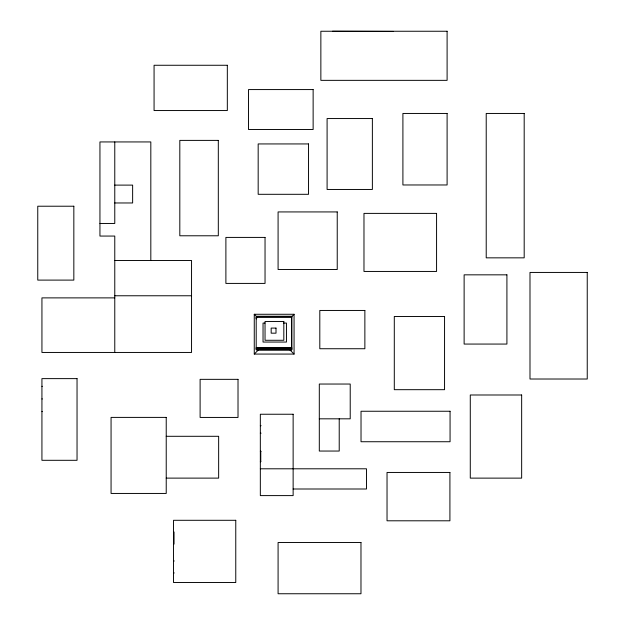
<?xml version="1.0" encoding="UTF-8"?>
<svg xmlns="http://www.w3.org/2000/svg" width="625" height="625" viewBox="0 0 625 625"><rect width="100%" height="100%" fill="white"/><g stroke="black" fill="none" stroke-linecap="round" stroke-linejoin="round"><path stroke-width="0.94" d="M254.266 354.07L254.266 314.273L294.062 314.273L294.062 354.07L254.266 354.07L258.242 350.086M291.406 316.93L294.062 314.273M393.484 31.43L332.477 31.25M114.773 185.109L132.633 185.109L132.633 202.969L114.773 202.969M99.945 223.461L114.773 223.461L114.773 141.938M114.773 260.492L191.547 260.492L191.547 352.453L41.938 352.453L41.938 297.883L114.773 297.883M114.773 295.766L191.547 295.766M256.203 317.172L291.758 317.172M256.203 317.578L256.648 317.578L256.648 316.25L291.672 316.25L291.672 350.086L256.648 350.086M256.203 317.977L256.648 317.977M256.203 318.375L256.648 318.375M256.203 318.781L256.648 318.781M264.984 323.07L263.039 323.07L263.039 342.055L286.453 342.055L286.453 323.07L283.523 323.07M256.203 347.68L291.758 347.68M256.203 348.086L291.758 348.086M256.203 348.484L291.758 348.484M256.203 348.883L291.758 348.883M256.203 349.289L291.758 349.289M41.93 386.32L42.328 386.32M41.93 398.938L42.328 398.938M41.93 411.602L42.328 411.602M319.305 418.82L350.219 418.82L350.219 384.039L319.305 384.039L319.305 451.047L339.219 451.047L339.219 418.82M260.336 425.711L261.094 425.711M260.336 433.172L261.094 433.172M166.227 436.297L218.648 436.297L218.648 478.117L166.227 478.117M260.336 451.258L261.055 451.258M260.336 461.68L260.844 461.68M260.336 468.797L366.477 468.797L366.477 489L293.133 489M173.531 532L174.039 532L174.039 544.109L173.531 544.109M173.531 560.984L174.289 560.984M173.531 572.953L174.289 572.953M254.266 314.273L256.914 316.93M290.078 350.086L294.062 354.07M260.766 451.258L260.766 461.68M150.82 260.492L150.82 141.938L99.945 141.938L99.945 236.063L114.773 236.063L114.773 352.453M447.102 31.25L320.859 31.25L320.859 80.352L447.102 80.352L447.102 31.25M227.328 65.266L154.07 65.266L154.07 110.547L227.328 110.547L227.328 65.266M313.133 89.57L248.508 89.57L248.508 129.508L313.133 129.508L313.133 89.57M447.102 113.453L402.906 113.453L402.906 184.969L447.102 184.969L447.102 113.453M524.188 113.453L486.219 113.453L486.219 257.844L524.188 257.844L524.188 113.453M372.375 118.547L327.094 118.547L327.094 189.461L372.375 189.461L372.375 118.547M218.312 140.391L179.812 140.391L179.812 235.781L218.312 235.781L218.312 140.391M308.539 143.938L258.172 143.938L258.172 194.305L308.539 194.305L308.539 143.938M73.836 206.219L37.758 206.219L37.758 280.102L73.836 280.102L73.836 206.219M337.234 211.93L278.086 211.93L278.086 269.508L337.234 269.508L337.234 211.93M436.57 213.391L363.977 213.391L363.977 271.445L436.57 271.445L436.57 213.391M265.039 237.414L225.891 237.414L225.891 283.414L265.039 283.414L265.039 237.414M587.242 272.438L529.992 272.438L529.992 379.016L587.242 379.016L587.242 272.438M506.914 274.836L464.125 274.836L464.125 344.062L506.914 344.062L506.914 274.836M364.867 310.453L319.805 310.453L319.805 348.734L364.867 348.734L364.867 310.453M444.555 316.477L394.297 316.477L394.297 389.68L444.555 389.68L444.555 316.477M291.758 316.773L256.203 316.773L256.203 349.688L291.758 349.688L291.758 316.773M283.82 321.508L265.039 321.508L265.039 340.281L283.82 340.281L283.82 321.508M276.008 328.086L271.172 328.086L271.172 333.172L276.008 333.172L276.008 328.086M77.039 378.625L41.93 378.625L41.93 460.305L77.039 460.305L77.039 378.625M238.016 379.344L200.109 379.344L200.109 417.438L238.016 417.438L238.016 379.344M521.656 394.992L470.281 394.992L470.281 478.125L521.656 478.125L521.656 394.992M450.063 411.25L361.023 411.25L361.023 441.734L450.063 441.734L450.063 411.25M293.133 414.242L260.336 414.242L260.336 495.602L293.133 495.602L293.133 414.242M166.227 417.398L111.062 417.398L111.062 493.445L166.227 493.445L166.227 417.398M449.914 472.453L387.031 472.453L387.031 520.797L449.914 520.797L449.914 472.453M235.766 520.297L173.531 520.297L173.531 582.531L235.766 582.531L235.766 520.297M360.977 542.516L278.086 542.516L278.086 593.75L360.977 593.75L360.977 542.516"/></g></svg>
